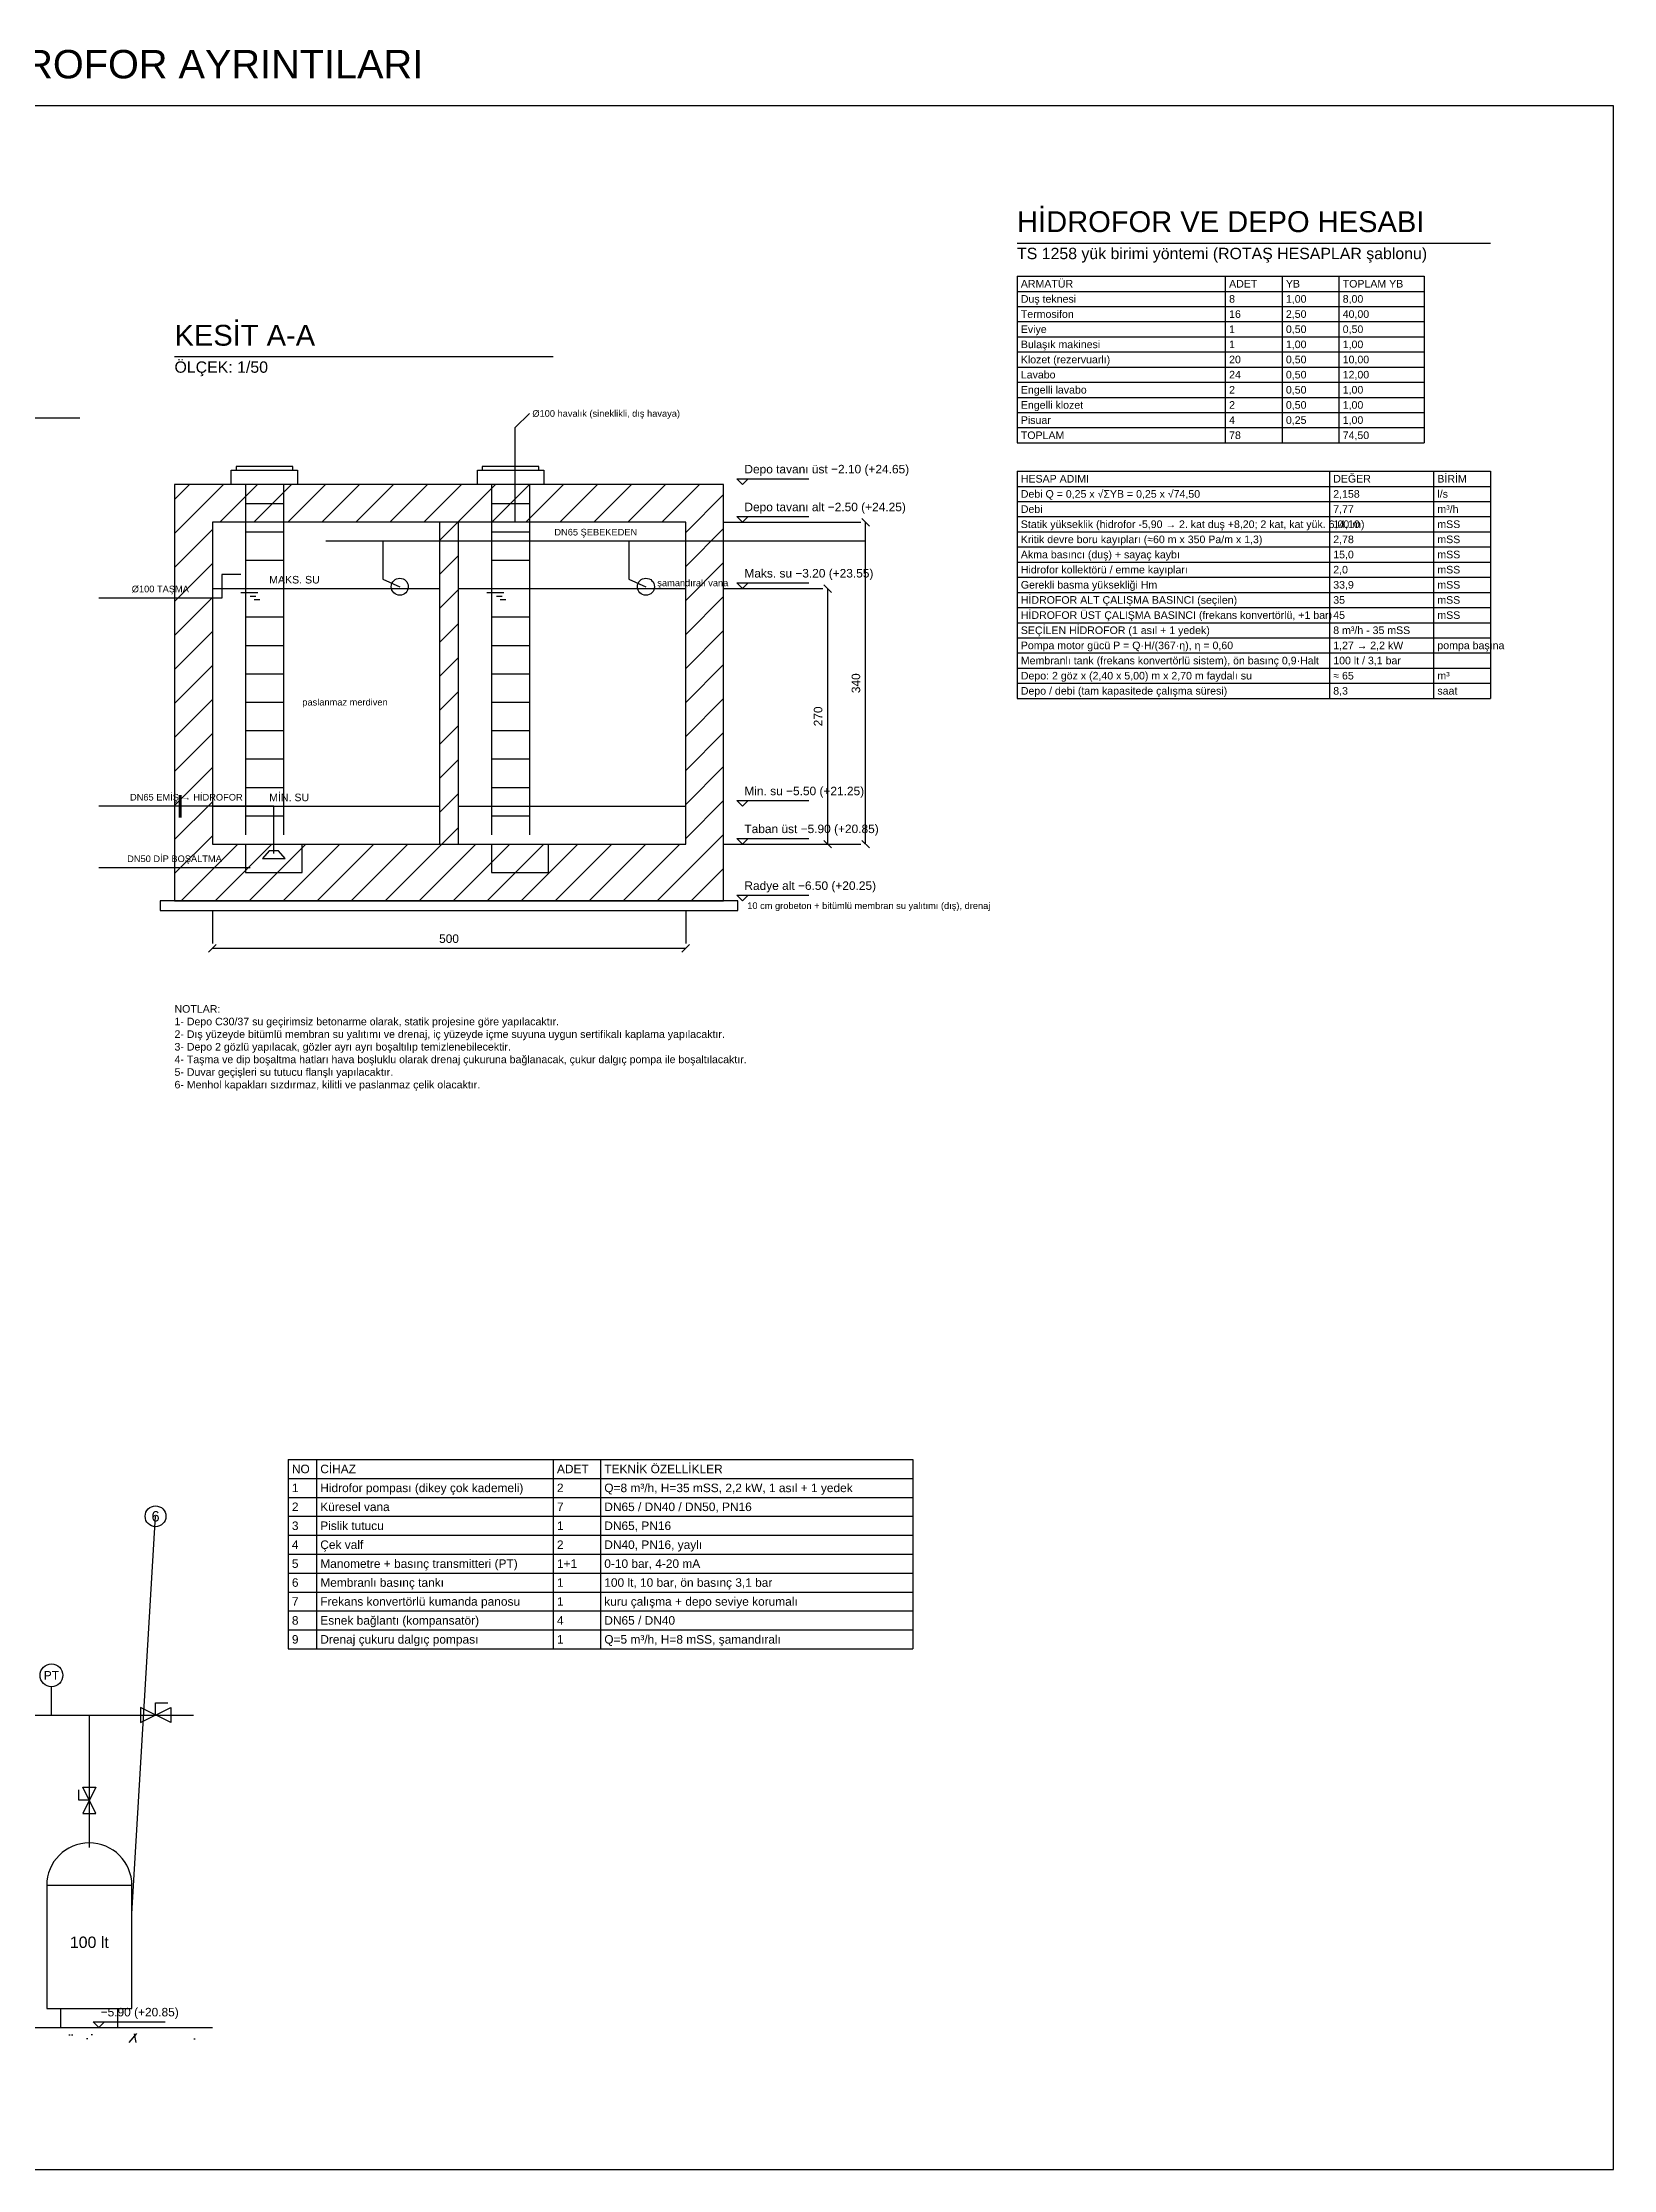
# Model space of a CAD drawing. Header units: centimetres. Extents: x 201386 to 208980, y -688066 to -675725.
# Drawn here: x 207321 to 208980, y -682200 to -679953 of the extents above; entities that cross this region are included whole.
import ezdxf
from ezdxf.enums import TextEntityAlignment as Align

# ---------------------------------------------------------------- set-up
doc = ezdxf.new("R2010")
doc.units = ezdxf.units.CM
doc.linetypes.add('DASHED', pattern=[1.524, 1.27, -0.254])
for name, color, linetype in [('ROTAS-DEPO-BETONARME', 8, 'Continuous'), ('ROTAS-DEPO-SU', 5, 'Continuous'), ('ROTAS-DEPO-TARAMA', 8, 'Continuous'), ('ROTAS-DEPO-TASMA-BOSALTMA', 6, 'Continuous'), ('ROTAS-HESAP-TABLO', 7, 'Continuous'), ('ROTAS-HIDROFOR-BASMA', 1, 'Continuous'), ('ROTAS-HIDROFOR-CIHAZ', 3, 'Continuous'), ('ROTAS-HIDROFOR-EMIS', 4, 'Continuous'), ('ROTAS-KOT', 2, 'Continuous'), ('ROTAS-OLCU', 8, 'Continuous'), ('ROTAS-PAFTA-BASLIK', 7, 'Continuous'), ('ROTAS-PAFTA-CERCEVE', 8, 'Continuous'), ('ROTAS-TEMIZSU-BORU', 5, 'Continuous'), ('ROTAS-YAZI', 7, 'Continuous')]:
    doc.layers.add(name, color=color, linetype=linetype)
doc.styles.add('ROTAS', font='arial.ttf')

# ---------------------------------------------------------------- blocks, each defined once
blk = doc.blocks.new('ROTAS-KD-KURESEL-VANA')
at = {"color": 1}
for p, q in [((0, 0), (0, 8)), ((0, 8), (8, 8))]:
    blk.add_line(p, q, dxfattribs=at)
blk.add_lwpolyline([(-10, 5), (-10, -5), (10, 5), (10, -5), (-10, 5)], dxfattribs=at)
at = {"style": 'ROTAS', "flags": 1}
blk.add_attdef('CAP', (-10.451, -0.006), '', height=10, dxfattribs=at)

msp = doc.modelspace()

# ---------------------------------------------------------------- hatches: boundary and pattern name
at = {"layer": 'ROTAS-DEPO-TARAMA'}
h = msp.add_hatch(dxfattribs=at)
h.set_pattern_fill('ANSI31', scale=8)
h.paths.add_polyline_path([(207460, -680860), (208040, -680860), (208040, -680420), (207460, -680420)])
h.paths.add_polyline_path([(207500, -680800), (208000, -680800), (208000, -680460), (207500, -680460)], flags=16)
h = msp.add_hatch(dxfattribs=at)
h.set_pattern_fill('ANSI31', scale=8)
h.paths.add_polyline_path([(207740, -680800), (207760, -680800), (207760, -680460), (207740, -680460)])
h = msp.add_hatch(dxfattribs=at)
h.set_pattern_fill('AR-CONC', scale=0.8)
h.paths.add_polyline_path([(206580, -682066), (207500, -682066), (207500, -682050), (206580, -682050)])

# ---------------------------------------------------------------- linework, layer by layer
at = {"layer": 'ROTAS-DEPO-BETONARME'}
for points in [[(207460, -680860), (208040, -680860), (208040, -680420), (207460, -680420)], [(207500, -680800), (208000, -680800), (208000, -680460), (207500, -680460)], [(207740, -680800), (207760, -680800), (207760, -680460), (207740, -680460)], [(207445, -680870), (208055, -680870), (208055, -680860), (207445, -680860)]]:
    msp.add_lwpolyline(points, close=True, dxfattribs=at)
for points in [[(207535, -680800), (207535, -680830), (207595, -680830), (207595, -680800)], [(207795, -680800), (207795, -680830), (207855, -680830), (207855, -680800)], [(206580, -682050), (207500, -682050)]]:
    msp.add_lwpolyline(points, dxfattribs=at)
at = {"layer": 'ROTAS-DEPO-SU'}
for p, q in [((207500, -680530), (207740, -680530)), ((207530, -680534), (207548, -680534)), ((207540, -680538), (207546, -680538)), ((207550, -680542), (207544, -680542)), ((207760, -680530), (208000, -680530)), ((207790, -680534), (207808, -680534)), ((207800, -680538), (207806, -680538)), ((207810, -680542), (207804, -680542))]:
    msp.add_line(p, q, dxfattribs=at)
at = {"layer": 'ROTAS-DEPO-SU', "linetype": 'DASHED'}
for p, q in [((207500, -680760), (207740, -680760)), ((207760, -680760), (208000, -680760))]:
    msp.add_line(p, q, dxfattribs=at)
at = {"layer": 'ROTAS-DEPO-TASMA-BOSALTMA'}
for points in [[(207530, -680515), (207510, -680515), (207510, -680540), (207380, -680540)], [(207540, -680825), (207380, -680825)]]:
    msp.add_lwpolyline(points, dxfattribs=at)
at = {"layer": 'ROTAS-HESAP-TABLO'}
for p, q in [((208350, -680200), (208780, -680200)), ((208350, -680200), (208350, -680376)), ((208570, -680200), (208570, -680376)), ((208630, -680200), (208630, -680376)), ((208690, -680200), (208690, -680376)), ((208780, -680200), (208780, -680376)), ((208350, -680216), (208780, -680216)), ((208350, -680232), (208780, -680232)), ((208350, -680248), (208780, -680248)), ((208350, -680264), (208780, -680264)), ((208350, -680280), (208780, -680280)), ((208350, -680296), (208780, -680296)), ((208350, -680312), (208780, -680312)), ((208350, -680328), (208780, -680328)), ((208350, -680344), (208780, -680344)), ((208350, -680360), (208780, -680360)), ((208350, -680376), (208780, -680376)), ((208350, -680406), (208850, -680406)), ((208350, -680406), (208350, -680646)), ((208680, -680406), (208680, -680646)), ((208790, -680406), (208790, -680646)), ((208850, -680406), (208850, -680646)), ((208350, -680422), (208850, -680422)), ((208350, -680438), (208850, -680438)), ((208350, -680454), (208850, -680454)), ((208350, -680470), (208850, -680470)), ((208350, -680486), (208850, -680486)), ((208350, -680502), (208850, -680502)), ((208350, -680518), (208850, -680518)), ((208350, -680534), (208850, -680534)), ((208350, -680550), (208850, -680550)), ((208350, -680566), (208850, -680566)), ((208350, -680582), (208850, -680582)), ((208350, -680598), (208850, -680598)), ((208350, -680614), (208850, -680614)), ((208350, -680630), (208850, -680630)), ((208350, -680646), (208850, -680646)), ((207580, -681450), (208240, -681450)), ((207580, -681450), (207580, -681650)), ((207610, -681450), (207610, -681650)), ((207860, -681450), (207860, -681650)), ((207910, -681450), (207910, -681650)), ((208240, -681450), (208240, -681650)), ((207580, -681470), (208240, -681470)), ((207580, -681490), (208240, -681490)), ((207580, -681510), (208240, -681510)), ((207580, -681530), (208240, -681530)), ((207580, -681550), (208240, -681550)), ((207580, -681570), (208240, -681570)), ((207580, -681590), (208240, -681590)), ((207580, -681610), (208240, -681610)), ((207580, -681630), (208240, -681630)), ((207580, -681650), (208240, -681650))]:
    msp.add_line(p, q, dxfattribs=at)
at = {"layer": 'ROTAS-HIDROFOR-BASMA'}
for points in [[(206975, -681720), (207480, -681720)], [(207370, -681720), (207370, -681860)]]:
    msp.add_lwpolyline(points, dxfattribs=at)
at = {"layer": 'ROTAS-HIDROFOR-CIHAZ'}
for p, q in [((207535, -680420), (207535, -680790)), ((207575, -680420), (207575, -680790)), ((207795, -680420), (207795, -680790)), ((207835, -680420), (207835, -680790)), ((207535, -680440), (207575, -680440)), ((207795, -680440), (207835, -680440)), ((207535, -680470), (207575, -680470)), ((207795, -680470), (207835, -680470)), ((207535, -680500), (207575, -680500)), ((207680, -680520), (207698, -680528)), ((207795, -680500), (207835, -680500)), ((207940, -680520), (207958, -680528)), ((207535, -680530), (207575, -680530)), ((207795, -680530), (207835, -680530)), ((207535, -680560), (207575, -680560)), ((207795, -680560), (207835, -680560)), ((207535, -680590), (207575, -680590)), ((207795, -680590), (207835, -680590)), ((207535, -680620), (207575, -680620)), ((207795, -680620), (207835, -680620)), ((207535, -680650), (207575, -680650)), ((207795, -680650), (207835, -680650)), ((207535, -680680), (207575, -680680)), ((207795, -680680), (207835, -680680)), ((207535, -680710), (207575, -680710)), ((207795, -680710), (207835, -680710)), ((207535, -680740), (207575, -680740)), ((207795, -680740), (207835, -680740)), ((207535, -680770), (207575, -680770)), ((207795, -680770), (207835, -680770)), ((207330, -681720), (207330, -681690)), ((207340, -682050), (207340, -682030)), ((207400, -682050), (207400, -682030))]:
    msp.add_line(p, q, dxfattribs=at)
for points in [[(207820, -680460), (207820, -680360), (207835, -680345)], [(207520, -680420), (207520, -680405), (207590, -680405), (207590, -680420)], [(207780, -680420), (207780, -680405), (207850, -680405), (207850, -680420)]]:
    msp.add_lwpolyline(points, dxfattribs=at)
for points in [[(207525, -680405), (207585, -680405), (207585, -680401), (207525, -680401)], [(207785, -680405), (207845, -680405), (207845, -680401), (207785, -680401)], [(207553, -680815), (207577, -680815), (207570, -680807), (207560, -680807)], [(207325, -682030), (207415, -682030), (207415, -681900), (207325, -681900)]]:
    msp.add_lwpolyline(points, close=True, dxfattribs=at)
at = {"layer": 'ROTAS-HIDROFOR-CIHAZ', "const_width": 3}
msp.add_lwpolyline([(207466, -680772), (207466, -680748)], dxfattribs=at)
at = {"layer": 'ROTAS-HIDROFOR-CIHAZ'}
for centre, radius in [((207698, -680528), 9), ((207958, -680528), 9), ((207330, -681678), 12)]:
    msp.add_circle(centre, radius, dxfattribs=at)
msp.add_arc((207370, -681900), 45, 0, 180, dxfattribs=at)
at = {"layer": 'ROTAS-HIDROFOR-EMIS'}
msp.add_lwpolyline([(207565, -680810), (207565, -680760), (207380, -680760)], dxfattribs=at)
at = {"layer": 'ROTAS-KOT'}
for p, q in [((208054, -680414), (208130, -680414)), ((208054, -680454), (208130, -680454)), ((208054, -680524), (208130, -680524)), ((208054, -680754), (208130, -680754)), ((208054, -680794), (208130, -680794)), ((208054, -680854), (208130, -680854)), ((207374, -682044), (207450, -682044))]:
    msp.add_line(p, q, dxfattribs=at)
for points in [[(208054, -680414), (208060, -680420), (208066, -680414)], [(208054, -680454), (208060, -680460), (208066, -680454)], [(208054, -680524), (208060, -680530), (208066, -680524)], [(208054, -680754), (208060, -680760), (208066, -680754)], [(208054, -680794), (208060, -680800), (208066, -680794)], [(208054, -680854), (208060, -680860), (208066, -680854)], [(207374, -682044), (207380, -682050), (207386, -682044)]]:
    msp.add_lwpolyline(points, dxfattribs=at)
at = {"layer": 'ROTAS-OLCU'}
for p, q in [((208040, -680460), (208185, -680460)), ((208194, -680464), (208186, -680456)), ((208190, -680800), (208190, -680460)), ((208040, -680530), (208145, -680530)), ((208154, -680534), (208146, -680526)), ((208150, -680800), (208150, -680530)), ((208040, -680800), (208185, -680800)), ((208040, -680800), (208145, -680800)), ((208154, -680804), (208146, -680796)), ((208194, -680804), (208186, -680796)), ((207500, -680870), (207500, -680905)), ((208000, -680870), (208000, -680905)), ((207496, -680914), (207504, -680906)), ((207500, -680910), (208000, -680910)), ((207996, -680914), (208004, -680906))]:
    msp.add_line(p, q, dxfattribs=at)
at = {"layer": 'ROTAS-PAFTA-BASLIK'}
for p, q in [((208350, -680165), (208850, -680165)), ((207460, -680285), (207860, -680285))]:
    msp.add_line(p, q, dxfattribs=at)
at = {"layer": 'ROTAS-PAFTA-CERCEVE'}
msp.add_lwpolyline([(206120, -682200), (208980, -682200), (208980, -680020), (206120, -680020)], close=True, dxfattribs=at)
at = {"layer": 'ROTAS-TEMIZSU-BORU'}
for points in [[(207360, -680350), (207140, -680350)], [(208190, -680480), (207620, -680480)], [(207680, -680480), (207680, -680520)], [(207940, -680480), (207940, -680520)]]:
    msp.add_lwpolyline(points, dxfattribs=at)
at = {"layer": 'ROTAS-YAZI'}
msp.add_line((207415, -681930), (207440, -681510), dxfattribs=at)
msp.add_circle((207440, -681510), 11, dxfattribs=at)

# ---------------------------------------------------------------- block references
at = {"layer": 'ROTAS-HIDROFOR-CIHAZ', "xscale": 1.6, "yscale": 1.6}
msp.add_blockref('ROTAS-KD-KURESEL-VANA', (207440, -681720), dxfattribs=at)
at = {"layer": 'ROTAS-HIDROFOR-CIHAZ', "xscale": 1.4, "yscale": 1.4, "rotation": 90}
msp.add_blockref('ROTAS-KD-KURESEL-VANA', (207370, -681810), dxfattribs=at)

# ---------------------------------------------------------------- texts
at = {"layer": 'ROTAS-DEPO-SU', "style": 'ROTAS'}
for s, p in [('MAKS. SU', (207560, -680527)), ('MİN. SU', (207560, -680757))]:
    msp.add_text(s, height=8, dxfattribs=at).set_placement(p, align=Align.BOTTOM_LEFT)
at = {"layer": 'ROTAS-DEPO-TASMA-BOSALTMA', "style": 'ROTAS'}
for s, p in [('Ø100 TAŞMA', (207445, -680536)), ('DN50 DİP BOŞALTMA', (207460, -680821))]:
    msp.add_text(s, height=7, rotation=360, dxfattribs=at).set_placement(p, align=Align.BOTTOM_CENTER)
at = {"layer": 'ROTAS-HESAP-TABLO', "style": 'ROTAS'}
for s, height, p in [('ARMATÜR', 8, (208354, -680208)), ('ADET', 8, (208574, -680208)), ('YB', 8, (208634, -680208)), ('TOPLAM YB', 8, (208694, -680208)), ('Duş teknesi', 8, (208354, -680224)), ('8', 8, (208574, -680224)), ('1,00', 8, (208634, -680224)), ('8,00', 8, (208694, -680224)), ('Termosifon', 8, (208354, -680240)), ('Eviye', 8, (208354, -680256)), ('16', 8, (208574, -680240)), ('2,50', 8, (208634, -680240)), ('40,00', 8, (208694, -680240)), ('Bulaşık makinesi', 8, (208354, -680272)), ('1', 8, (208574, -680256)), ('1', 8, (208574, -680272)), ('0,50', 8, (208634, -680256)), ('1,00', 8, (208634, -680272)), ('0,50', 8, (208694, -680256)), ('1,00', 8, (208694, -680272)), ('Klozet (rezervuarlı)', 8, (208354, -680288)), ('20', 8, (208574, -680288)), ('0,50', 8, (208634, -680288)), ('10,00', 8, (208694, -680288)), ('Lavabo', 8, (208354, -680304)), ('Engelli lavabo', 8, (208354, -680320)), ('24', 8, (208574, -680304)), ('2', 8, (208574, -680320)), ('0,50', 8, (208634, -680304)), ('0,50', 8, (208634, -680320)), ('12,00', 8, (208694, -680304)), ('1,00', 8, (208694, -680320)), ('Engelli klozet', 8, (208354, -680336)), ('2', 8, (208574, -680336)), ('0,50', 8, (208634, -680336)), ('1,00', 8, (208694, -680336)), ('TOPLAM', 8, (208354, -680368)), ('Pisuar', 8, (208354, -680352)), ('4', 8, (208574, -680352)), ('78', 8, (208574, -680368)), ('0,25', 8, (208634, -680352)), ('74,50', 8, (208694, -680368)), ('1,00', 8, (208694, -680352)), ('DEĞER', 8, (208684, -680414)), ('BİRİM', 8, (208794, -680414)), ('HESAP ADIMI', 8, (208354, -680414)), ('Debi Q = 0,25 x √ΣYB = 0,25 x √74,50', 8, (208354, -680430)), ('2,158', 8, (208684, -680430)), ('l/s', 8, (208794, -680430)), ('Debi', 8, (208354, -680446)), ('7,77', 8, (208684, -680446)), ('m³/h', 8, (208794, -680446)), ('Statik yükseklik (hidrofor -5,90 → 2. kat duş +8,20; 2 kat, kat yük. 6,00 m)', 8, (208354, -680462)), ('Kritik devre boru kayıpları (≈60 m x 350 Pa/m x 1,3)', 8, (208354, -680478)), ('2,78', 8, (208684, -680478)), ('14,10', 8, (208684, -680462)), ('mSS', 8, (208794, -680462)), ('mSS', 8, (208794, -680478)), ('Akma basıncı (duş) + sayaç kaybı', 8, (208354, -680494)), ('15,0', 8, (208684, -680494)), ('mSS', 8, (208794, -680494)), ('Gerekli basma yüksekliği Hm', 8, (208354, -680526)), ('Hidrofor kollektörü / emme kayıpları', 8, (208354, -680510)), ('2,0', 8, (208684, -680510)), ('mSS', 8, (208794, -680510)), ('HİDROFOR ALT ÇALIŞMA BASINCI (seçilen)', 8, (208354, -680542)), ('33,9', 8, (208684, -680526)), ('35', 8, (208684, -680542)), ('mSS', 8, (208794, -680526)), ('mSS', 8, (208794, -680542)), ('HİDROFOR ÜST ÇALIŞMA BASINCI (frekans konvertörlü, +1 bar)', 8, (208354, -680558)), ('45', 8, (208684, -680558)), ('mSS', 8, (208794, -680558)), ('SEÇİLEN HİDROFOR (1 asıl + 1 yedek)', 8, (208354, -680574)), ('Pompa motor gücü P = Q·H/(367·η), η = 0,60', 8, (208354, -680590)), ('8 m³/h - 35 mSS', 8, (208684, -680574)), ('1,27 → 2,2 kW', 8, (208684, -680590)), ('pompa başına', 8, (208794, -680590)), ('Membranlı tank (frekans konvertörlü sistem), ön basınç 0,9·Halt', 8, (208354, -680606)), ('100 lt / 3,1 bar', 8, (208684, -680606)), ('Depo: 2 göz x (2,40 x 5,00) m x 2,70 m faydalı su', 8, (208354, -680622)), ('Depo / debi (tam kapasitede çalışma süresi)', 8, (208354, -680638)), ('≈ 65', 8, (208684, -680622)), ('m³', 8, (208794, -680622)), ('8,3', 8, (208684, -680638)), ('saat', 8, (208794, -680638)), ('NO', 9, (207584, -681460)), ('CİHAZ', 9, (207614, -681460)), ('ADET', 9, (207864, -681460)), ('TEKNİK ÖZELLİKLER', 9, (207914, -681460)), ('1', 9, (207584, -681480)), ('Hidrofor pompası (dikey çok kademeli)', 9, (207614, -681480)), ('2', 9, (207864, -681480)), ('Q=8 m³/h, H=35 mSS, 2,2 kW, 1 asıl + 1 yedek', 9, (207914, -681480)), ('2', 9, (207584, -681500)), ('Küresel vana', 9, (207614, -681500)), ('7', 9, (207864, -681500)), ('DN65 / DN40 / DN50, PN16', 9, (207914, -681500)), ('3', 9, (207584, -681520)), ('Pislik tutucu', 9, (207614, -681520)), ('1', 9, (207864, -681520)), ('DN65, PN16', 9, (207914, -681520)), ('4', 9, (207584, -681540)), ('Çek valf', 9, (207614, -681540)), ('Manometre + basınç transmitteri (PT)', 9, (207614, -681560)), ('2', 9, (207864, -681540)), ('0-10 bar, 4-20 mA', 9, (207914, -681560)), ('DN40, PN16, yaylı', 9, (207914, -681540)), ('5', 9, (207584, -681560)), ('6', 9, (207584, -681580)), ('Membranlı basınç tankı', 9, (207614, -681580)), ('1+1', 9, (207864, -681560)), ('1', 9, (207864, -681580)), ('100 lt, 10 bar, ön basınç 3,1 bar', 9, (207914, -681580)), ('7', 9, (207584, -681600)), ('Frekans konvertörlü kumanda panosu', 9, (207614, -681600)), ('1', 9, (207864, -681600)), ('kuru çalışma + depo seviye korumalı', 9, (207914, -681600)), ('8', 9, (207584, -681620)), ('Esnek bağlantı (kompansatör)', 9, (207614, -681620)), ('4', 9, (207864, -681620)), ('DN65 / DN40', 9, (207914, -681620)), ('9', 9, (207584, -681640)), ('Drenaj çukuru dalgıç pompası', 9, (207614, -681640)), ('1', 9, (207864, -681640)), ('Q=5 m³/h, H=8 mSS, şamandıralı', 9, (207914, -681640))]:
    msp.add_text(s, height=height, dxfattribs=at).set_placement(p, align=Align.MIDDLE_LEFT)
at = {"layer": 'ROTAS-HIDROFOR-CIHAZ', "style": 'ROTAS'}
for s, height, p in [('PT', 9, (207330, -681678)), ('100 lt', 12, (207370, -681960))]:
    msp.add_text(s, height=height, dxfattribs=at).set_placement(p, align=Align.MIDDLE_CENTER)
at = {"layer": 'ROTAS-HIDROFOR-EMIS', "style": 'ROTAS'}
msp.add_text('DN65 EMİŞ → HİDROFOR', height=7, rotation=360, dxfattribs=at).set_placement((207472.5, -680756), align=Align.BOTTOM_CENTER)
at = {"layer": 'ROTAS-KOT', "style": 'ROTAS'}
for s, p in [('Depo tavanı üst −2.10 (+24.65)', (208062, -680411)), ('Depo tavanı alt −2.50 (+24.25)', (208062, -680451)), ('Maks. su −3.20 (+23.55)', (208062, -680521)), ('Min. su −5.50 (+21.25)', (208062, -680751)), ('Taban üst −5.90 (+20.85)', (208062, -680791)), ('Radye alt −6.50 (+20.25)', (208062, -680851)), ('−5.90 (+20.85)', (207382, -682041))]:
    msp.add_text(s, height=9, dxfattribs=at).set_placement(p, align=Align.BOTTOM_LEFT)
at = {"layer": 'ROTAS-OLCU', "style": 'ROTAS'}
for s, p in [('340', (208187, -680630)), ('270', (208147, -680665))]:
    msp.add_text(s, height=9, rotation=90, dxfattribs=at).set_placement(p, align=Align.BOTTOM_CENTER)
msp.add_text('500', height=9, dxfattribs=at).set_placement((207750, -680907), align=Align.BOTTOM_CENTER)
at = {"layer": 'ROTAS-PAFTA-BASLIK', "style": 'ROTAS'}
for s, height, p in [('C BLOK SU DEPOSU — KULLANMA SUYU DEPOSU VE HİDROFOR AYRINTILARI', 30, (206130, -680000)), ('HİDROFOR VE DEPO HESABI', 22, (208350, -680160)), ('KESİT A-A', 22, (207460, -680280))]:
    msp.add_text(s, height=height, dxfattribs=at).set_placement(p, align=Align.BOTTOM_LEFT)
for s, p in [('TS 1258 yük birimi yöntemi (ROTAŞ HESAPLAR şablonu)', (208350, -680170)), ('ÖLÇEK: 1/50', (207460, -680290))]:
    msp.add_text(s, height=12, dxfattribs=at).set_placement(p, align=Align.TOP_LEFT)
at = {"layer": 'ROTAS-TEMIZSU-BORU', "style": 'ROTAS'}
msp.add_text('DN65 ŞEBEKEDEN', height=7, rotation=360, dxfattribs=at).set_placement((207905, -680476), align=Align.BOTTOM_CENTER)
at = {"layer": 'ROTAS-YAZI', "style": 'ROTAS'}
for s, p in [('Ø100 havalık (sineklikli, dış havaya)', (207838, -680345)), ('şamandıralı vana', (207970, -680524)), ('paslanmaz merdiven', (207595, -680650)), ('10 cm grobeton + bitümlü membran su yalıtımı (dış), drenaj', (208065, -680865))]:
    msp.add_text(s, height=7, dxfattribs=at).set_placement(p, align=Align.MIDDLE_LEFT)
msp.add_text('6', height=11, dxfattribs=at).set_placement((207440, -681510), align=Align.MIDDLE_CENTER)
at = {"layer": 'ROTAS-YAZI', "insert": (207460, -680970), "char_height": 8, "width": 700, "attachment_point": 1, "style": 'ROTAS'}
msp.add_mtext('NOTLAR:\\P1- Depo C30/37 su geçirimsiz betonarme olarak, statik projesine göre yapılacaktır.\\P2- Dış yüzeyde bitümlü membran su yalıtımı ve drenaj, iç yüzeyde içme suyuna uygun sertifikalı kaplama yapılacaktır.\\P3- Depo 2 gözlü yapılacak, gözler ayrı ayrı boşaltılıp temizlenebilecektir.\\P4- Taşma ve dip boşaltma hatları hava boşluklu olarak drenaj çukuruna bağlanacak, çukur dalgıç pompa ile boşaltılacaktır.\\P5- Duvar geçişleri su tutucu flanşlı yapılacaktır.\\P6- Menhol kapakları sızdırmaz, kilitli ve paslanmaz çelik olacaktır.', dxfattribs=at)

doc.saveas('drawing.dxf')
